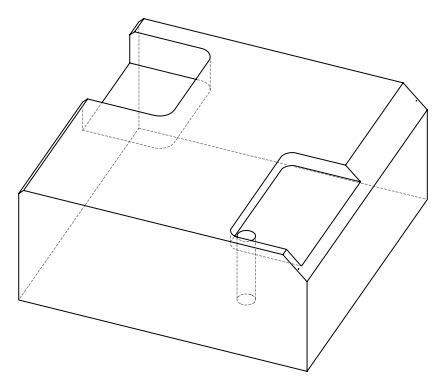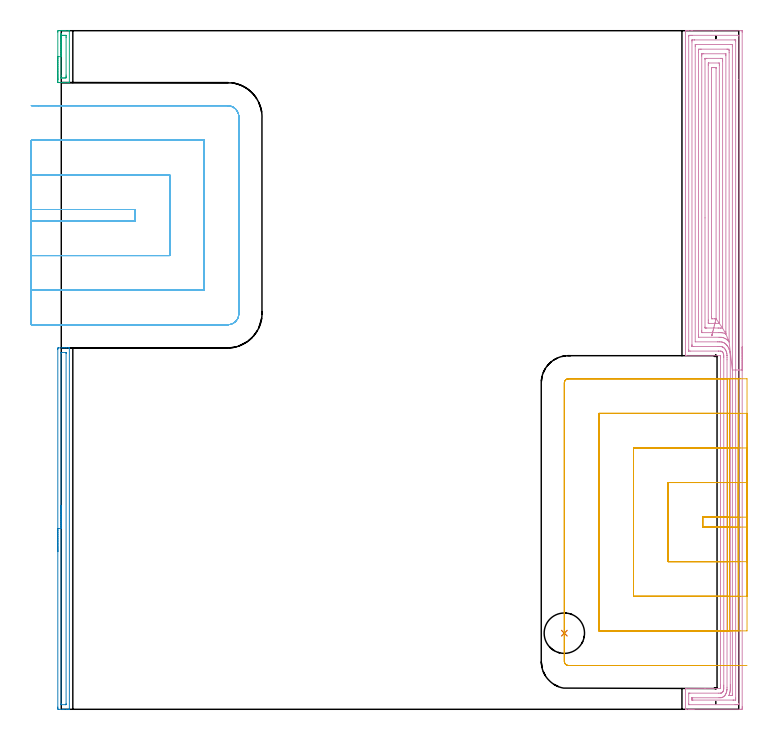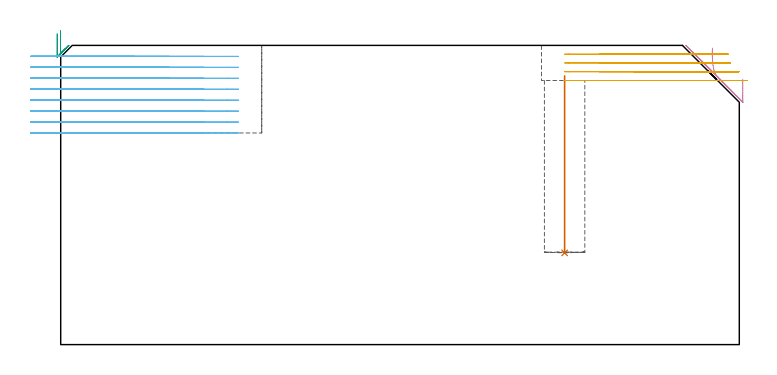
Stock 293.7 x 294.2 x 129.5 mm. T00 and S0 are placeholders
(PLAN: 6 operations, 2 tool changes, 45 min)
(1 INDEXABLE_INSERT_DRILL_BLIND_HOLE_FROM_SOLID | STEP1POCKET | NXT0302_006 | 0.31 min | 21527 mm3)
(2 AREA_MILL | FG_CHAMFER_SURFACE | UGT0205_001 | 2.69 min | 2002 mm3)
(3 AREA_MILL_1 | FG_CHAMFER_SURFACE_1 | UGT0205_001 | 0.54 min | 324 mm3)
(4 AREA_MILL_2 | FG_CHAMFER_SURFACE_2 | UGT0205_001 | 16 min | 86034 mm3)
(5 MILL_SLOT | SLOT_PARTIAL_RECTANGULAR | UGT0201_094 | Follow Part, ap 5, ae 75% | 8.43 min | 148892 mm3)
(6 MILL_SLOT_1 | SLOT_PARTIAL_RECTANGULAR_1 | UGT0201_094 | Follow Part, ap 5, ae 75% | 17 min | 375526 mm3)
(TOOL NXT0302_006 | Index. Insert Drill 17.5mm [880-D1750L25-05] | D17.5 PA176 FL88 Z2)
(TOOL UGT0205_001 | Chamfer Mill 20 x 3 x 45 deg. | D20 FL50 Z2)
(TOOL UGT0201_094 | End mill 20 mm | D20 FL38 Z4)
(OP 1 INDEXABLE_INSERT_DRILL_BLIND_HOLE_FROM_SOLID)
G17 G21 G94 G90
T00 M6
G54
G17 G0 G90 X218.1 Y33. S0 M3
G43 Z139.5 H1
G94 G81 G98 Z39.7 F250. R116.3
G80
M5
M2
(OP 2 AREA_MILL)
G17 G21 G94 G90
T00 M6
G54
G17 G0 G90 X-1.5 Y68.35 S1061 M3
G43 Z139.5 H0
Z134.5
G94 G1 Y68.388 Z133.628 F250.
Y68.502 Z132.763
Y68.691 Z131.912
Y68.953 Z131.08
Y69.287 Z130.274
Y69.69 Z129.5
Y70.158 Z128.764
Y70.69 Z128.072
Y71.279 Z127.429
Y71.922 Z126.84
Y72.614 Z126.308
Y73.35 Z125.84
Y74.124 Z125.437
Y74.93 Z125.103
Y75.762 Z124.841
Y76.613 Z124.652
Y77.478 Z124.538
Y78.35 Z124.5
Y156.081
X-1.498 Y156.406
X-1.493 Y156.69 Z124.503
X-1.18 Y156.7 Z124.816
X0.564 Z126.558
X1.099 Z127.096
X1.436 Z127.432
X1.971 Z127.967
X2.308 Z128.303
X2.983 Z128.982
X3.253 Z129.252
X3.378 Y156.698 Z129.37
X3.497 Y156.69 Z129.488
X3.5 Y156.527 Z129.5
Y0.173
X3.497 Y0.01 Z129.488
X3.378 Y0.002 Z129.37
X3.253 Y0. Z129.252
X2.982 Z128.982
X2.308 Z128.303
X1.099 Z127.096
X0.564 Z126.558
X-1.07 Z124.926
X-1.18 Y0.002 Z124.816
X-1.493 Y0.01 Z124.503
X-1.498 Y0.294 Z124.5
X-1.5 Y0.619
Y0.947
Y78.35
X-0.086 Z125.914
Y154.294
X-0.084 Y154.626 Z125.916
X-0.082 Y154.667 Z125.918
X-0.08 Y154.682 Z125.92
X-0.069 Y154.69 Z125.931
X0.035 Y154.696 Z126.035
X0.168 Y154.699 Z126.168
X1.913 Z127.913
X2.046 Y154.693 Z128.046
X2.071 Y154.691 Z128.071
X2.079 Y154.646 Z128.079
X2.083 Y154.524 Z128.083
X2.085 Y154.294 Z128.085
X2.086 Y2.406 Z128.086
X2.084 Y2.074 Z128.084
X2.082 Y2.033 Z128.082
X2.08 Y2.018 Z128.08
X2.069 Y2.01 Z128.069
X1.965 Y2.004 Z127.965
X1.832 Y2.001 Z127.832
X0.087 Z126.087
X-0.046 Y2.007 Z125.954
X-0.071 Y2.009 Z125.929
X-0.079 Y2.054 Z125.921
X-0.083 Y2.176 Z125.917
X-0.085 Y2.406 Z125.915
X-0.086 Y78.35 Z125.914
Y79.222 Z125.952
Y80.086 Z126.066
Y80.938 Z126.255
Y81.77 Z126.517
Y82.576 Z126.851
Y83.35 Z127.254
Y84.086 Z127.723
Y84.778 Z128.254
Y85.421 Z128.843
Y86.01 Z129.486
Y86.542 Z130.178
Y87.01 Z130.914
Y87.413 Z131.688
Y87.747 Z132.494
Y88.009 Z133.326
Y88.198 Z134.178
Y88.312 Z135.043
Y88.35 Z135.914
G0 Z139.5
M5
M2
(OP 3 AREA_MILL_1)
G17 G21 G94 G90
T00 M6
G54
G17 G0 G90 X-1.5 Y272.95 S1061 M3
G43 Z139.5 H0
Z134.5
G94 G1 Y272.988 Z133.628 F250.
Y273.102 Z132.763
Y273.291 Z131.912
Y273.553 Z131.08
Y273.887 Z130.274
Y274.29 Z129.5
Y274.758 Z128.764
Y275.29 Z128.072
Y275.879 Z127.429
Y276.522 Z126.839
Y277.214 Z126.308
Y277.95 Z125.84
Y278.724 Z125.437
Y279.53 Z125.103
Y280.362 Z124.841
Y281.214 Z124.652
Y282.078 Z124.538
Y282.95 Z124.5
Y293.629
X-1.497 Y293.953
X-1.492 Y294.19 Z124.503
X-1.18 Y294.2 Z124.815
X-0.867 Z125.128
X-0.308 Z125.686
X0.318 Z126.315
X0.564 Z126.561
X1.19 Z127.187
X1.436 Z127.432
X1.928 Z127.927
X3.32 Z129.318
X3.411 Y294.198 Z129.403
X3.497 Y294.19 Z129.489
X3.5 Y294.074 Z129.5
Y271.826
X3.497 Y271.71 Z129.489
X3.411 Y271.702 Z129.403
X3.32 Y271.7 Z129.318
X2.688 Z128.687
X1.928 Z127.927
X1.436 Z127.432
X1.19 Z127.187
X0.564 Z126.561
X0.318 Z126.315
X-0.308 Z125.686
X-0.867 Z125.128
X-1.07 Z124.925
X-1.18 Y271.702 Z124.815
X-1.492 Y271.71 Z124.503
X-1.497 Y271.947 Z124.5
X-1.5 Y272.271
Y272.597
Y282.95
X-0.086 Z125.914
Y290.96
X-0.085 Y291.622 Z125.915
X-0.083 Y291.85 Z125.917
X-0.079 Y292.172 Z125.921
X0.229 Y292.191 Z126.229
X0.564 Y292.196 Z126.564
X1.093 Y292.2 Z127.093
X1.436 Z127.436
X1.965 Y292.199 Z127.965
X2.054 Y292.196 Z128.054
X2.07 Y292.192 Z128.07
X2.079 Y292.187 Z128.079
X2.081 Y292.171 Z128.081
X2.084 Y292.078 Z128.084
X2.085 Y291.85 Z128.085
X2.086 Y291.187 Z128.086
Y274.94
X2.085 Y274.279 Z128.085
X2.083 Y274.05 Z128.083
X2.079 Y273.728 Z128.079
X1.77 Y273.709 Z127.77
X1.436 Y273.704 Z127.436
X0.907 Y273.7 Z126.907
X0.564 Z126.564
X0.035 Y273.701 Z126.035
X-0.054 Y273.704 Z125.946
X-0.07 Y273.708 Z125.93
X-0.079 Y273.713 Z125.921
X-0.081 Y273.729 Z125.919
X-0.084 Y273.822 Z125.916
X-0.085 Y274.05 Z125.915
X-0.086 Y274.714 Z125.914
Y282.95
Y283.822 Z125.952
Y284.686 Z126.066
Y285.538 Z126.255
Y286.37 Z126.517
Y287.176 Z126.851
Y287.95 Z127.254
Y288.686 Z127.723
Y289.378 Z128.254
Y290.021 Z128.843
Y290.61 Z129.486
Y291.142 Z130.178
Y291.61 Z130.914
Y292.013 Z131.688
Y292.347 Z132.494
Y292.609 Z133.326
Y292.798 Z134.178
Y292.912 Z135.043
Y292.95 Z135.914
G0 Z139.5
M5
M2
(OP 4 AREA_MILL_2)
G17 G21 G94 G90
T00 M6
G54
G17 G0 G90 X295.2 Y157.1 S1061 M3
G43 Z139.5 H0
Z114.9
G94 G1 Y157.062 Z114.028 F250.
Y156.948 Z113.164
Y156.759 Z112.312
Y156.497 Z111.48
Y156.163 Z110.674
Y155.76 Z109.9
Y155.292 Z109.164
Y154.76 Z108.472
Y154.171 Z107.829
Y153.528 Z107.24
Y152.836 Z106.709
Y152.1 Z106.24
Y151.326 Z105.837
Y150.52 Z105.503
Y149.688 Z105.241
Y148.836 Z105.052
Y147.972 Z104.938
Y147.1 Z104.9
Y1.077
X295.199 Y0.616 Z104.901
X295.195 Y0.189 Z104.903
X295.192 Y0.01 Z104.906
X294.775 Y0.005 Z105.323
X294.168 Y0. Z105.929
X274.271 Z125.824
X273.664 Z126.43
X273.118 Z126.979
X272.785 Z127.311
X272.238 Z127.858
X271.905 Z128.19
X270.922 Z129.177
X270.693 Z129.406
X270.607 Y0.01 Z129.493
X270.6 Y0.169 Z129.5
Y8.655
X270.606 Y8.99 Z129.492
X270.929 Y9. Z129.169
X278.942 Z121.158
X279.282 Z120.812
X285.797 Z114.297
Y9.024
Y9.548 Z114.296
X285.788 Y9.741 Z114.286
Y9.772
X285.794 Y9.826 Z114.294
X285.792 Y9.828 Z114.296
X285.793 Y9.829
X285.798 Y9.837
Y9.863 Z114.295
X285.797 Y9.926 Z114.293
X285.799 Y9.994 Z114.295
X285.8 Y10.433 Z114.3
Y152.013
X285.798 Y152.459 Z114.295
X285.8 Y152.49 Z114.3
Y153.3
X271.025 Z129.072
X270.671 Y153.303 Z129.426
X270.605 Y153.31 Z129.492
X270.6 Y153.352 Z129.5
Y294.031
X270.606 Y294.19 Z129.493
X270.923 Y294.2 Z129.177
X271.238 Z128.861
X271.905 Z128.19
X273.118 Z126.979
X273.664 Z126.43
X282.695 Z117.402
X294.775 Z105.323
X295.051 Y294.197 Z105.046
X295.192 Y294.19 Z104.906
X295.199 Y294.046 Z104.899
X295.2 Y293.584 Z104.9
Y147.1
X293.786 Z106.314
X293.785 Y2.514 Z106.315
X293.784 Y2.402 Z106.316
X293.779 Y2.021 Z106.321
X293.405 Y2.006 Z106.695
X293.015 Y2.002 Z107.085
X292.532 Y2. Z107.568
X292.136 Z107.964
X272.301 Z127.799
X272.1 Y2.001 Z128.
X272.069 Y2.004 Z128.031
X272.037 Y2.009 Z128.063
X272.021 Y2.014 Z128.079
X272.02 Y2.039 Z128.08
X272.015 Y2.29 Z128.085
Y6.757
X272.016 Y6.868 Z128.084
X272.019 Y6.965 Z128.081
X272.02 Y6.981 Z128.08
X272.093 Y6.99 Z128.007
X272.266 Y6.995 Z127.834
X272.525 Y6.999 Z127.575
X285.099 Y7.001 Z115.001
X285.839 Y7.01 Z114.261
X285.979 Y7.026 Z114.121
X286.149 Y7.072 Z113.951
X286.289 Y7.134 Z113.811
X286.477 Y7.255 Z113.623
X286.61 Y7.373 Z113.49
X286.706 Y7.477 Z113.394
X286.858 Y7.682 Z113.242
X286.889 Y7.73 Z113.211
X286.907 Y7.761 Z113.193
X286.997 Y7.953 Z113.103
X287.058 Y8.108 Z113.042
X287.136 Y8.373 Z112.964
X287.186 Y8.655 Z112.914
X287.206 Y8.922 Z112.894
X287.211 Y9.19 Z112.889
X287.213 Y9.548 Z112.887
X287.215 Y10.079 Z112.885
Y10.441
X287.214 Y152.459 Z112.886
X287.211 Y152.994 Z112.889
X287.207 Y153.352 Z112.893
X287.188 Y153.626 Z112.912
X287.125 Y153.975 Z112.975
X287.038 Y154.246 Z113.062
X286.984 Y154.374 Z113.116
X286.858 Y154.613 Z113.242
X286.739 Y154.782 Z113.361
X286.632 Y154.905 Z113.468
X286.514 Y155.015 Z113.586
X286.341 Y155.139 Z113.759
X286.093 Y155.246 Z114.007
X285.979 Y155.274 Z114.121
X285.83 Y155.29 Z114.27
X285.099 Y155.299 Z115.001
X284.94 Y155.3 Z115.16
X272.625 Y155.301 Z127.475
X272.048 Y155.31 Z128.052
X272.021 Y155.313 Z128.079
X272.019 Y155.346 Z128.081
X272.017 Y155.428 Z128.083
X272.015 Y155.592 Z128.085
X272.014 Y155.921 Z128.086
X272.015 Y291.686 Z128.085
X272.016 Y291.798 Z128.084
X272.021 Y292.179 Z128.079
X272.395 Y292.194 Z127.705
X272.785 Y292.198 Z127.315
X273.268 Y292.2 Z126.832
X273.664 Z126.436
X293.499 Z106.601
X293.7 Y292.199 Z106.4
X293.731 Y292.197 Z106.369
X293.763 Y292.191 Z106.337
X293.779 Y292.186 Z106.321
X293.78 Y292.161 Z106.32
X293.785 Y291.91 Z106.315
X293.786 Y273.026 Z106.314
Y147.1
X292.372 Z107.728
X292.371 Y4.843 Z107.729
X292.369 Y4.189 Z107.731
X292.367 Y4.069 Z107.733
X292.365 Y4.018 Z107.735
X292.313 Y4.009 Z107.787
X292.136 Y4.005 Z107.964
X291.442 Y4. Z108.658
X291.256 Z108.844
X273.849 Y4.001 Z126.251
X273.664 Y4.004 Z126.436
X273.479 Y4.009 Z126.621
X273.435 Y4.012 Z126.665
X273.433 Y4.046 Z126.667
X273.43 Y4.109 Z126.67
X273.429 Y4.189 Z126.671
Y4.428
Y4.668
X273.43 Y4.827 Z126.67
X273.433 Y4.954 Z126.667
X273.436 Y4.988 Z126.664
X273.441 Y4.991 Z126.659
X273.465 Y4.995 Z126.635
X273.664 Y4.999 Z126.436
X273.745 Y5. Z126.355
X285.179 Y5.001 Z114.921
X285.979 Y5.019 Z114.121
X286.037 Y5.023 Z114.063
X286.345 Y5.082 Z113.755
X286.715 Y5.227 Z113.385
X286.858 Y5.303 Z113.242
X287.11 Y5.467 Z112.99
X287.249 Y5.579 Z112.851
X287.395 Y5.709 Z112.705
X287.644 Y5.975 Z112.456
X287.686 Y6.028 Z112.414
X287.738 Y6.099 Z112.362
X287.954 Y6.424 Z112.146
X288.035 Y6.566 Z112.065
X288.185 Y6.868 Z111.915
X288.311 Y7.18 Z111.789
X288.482 Y7.761 Z111.618
X288.505 Y7.875 Z111.595
X288.568 Y8.232 Z111.532
X288.615 Y8.655 Z111.485
X288.617 Y8.683 Z111.483
X288.628 Y9.537 Z111.472
Y151.555
X288.629 Y152.447 Z111.471
X288.628 Y153.342 Z111.472
X288.627 Y153.352 Z111.473
X288.617 Y153.599 Z111.483
X288.536 Y154.246 Z111.564
X288.522 Y154.343 Z111.578
X288.474 Y154.569 Z111.626
X288.415 Y154.788 Z111.685
X288.304 Y155.139 Z111.796
X288.229 Y155.328 Z111.871
X288.039 Y155.726 Z112.061
X287.855 Y156.032 Z112.245
X287.738 Y156.199 Z112.362
X287.566 Y156.408 Z112.534
X287.403 Y156.581 Z112.697
X287.225 Y156.744 Z112.875
X286.983 Y156.925 Z113.117
X286.858 Y156.998 Z113.242
X286.709 Y157.076 Z113.391
X286.436 Y157.187 Z113.664
X286.26 Y157.235 Z113.84
X285.979 Y157.279 Z114.121
X285.616 Y157.293 Z114.484
X285.099 Y157.298 Z115.001
X284.73 Y157.3 Z115.37
X274.174 Z125.926
X273.664 Y157.304 Z126.436
X273.494 Y157.307 Z126.606
X273.439 Y157.31 Z126.661
X273.435 Y157.42 Z126.665
X273.431 Y157.579 Z126.669
X273.429 Y157.818 Z126.671
Y158.058
Y289.357
X273.431 Y290.011 Z126.669
X273.433 Y290.131 Z126.667
X273.435 Y290.182 Z126.665
X273.487 Y290.191 Z126.613
X273.664 Y290.195 Z126.436
X274.358 Y290.2 Z125.742
X274.544 Z125.556
X291.951 Y290.199 Z108.149
X292.136 Y290.197 Z107.964
X292.321 Y290.191 Z107.779
X292.365 Y290.188 Z107.735
X292.367 Y290.154 Z107.733
X292.37 Y290.091 Z107.73
X292.371 Y290.011 Z107.729
Y289.772
X292.372 Y147.1 Z107.728
X290.957 Z109.143
Y6.868
X290.955 Y6.281 Z109.145
X290.952 Y6.082 Z109.148
X290.951 Y6.019 Z109.149
X290.91 Y6.01 Z109.19
X290.352 Y6. Z109.748
X289.497 Z110.603
X289.472 Z110.628
X289.497 Y6.069 Z110.603
X289.692 Y6.67 Z110.408
X289.751 Y6.868 Z110.349
X289.828 Y7.147 Z110.272
X289.875 Y7.378 Z110.225
X289.943 Y7.761 Z110.157
X289.988 Y8.156 Z110.112
X290.024 Y8.655 Z110.076
X290.032 Y9.005 Z110.068
X290.039 Y9.548 Z110.061
X290.041 Y9.888 Z110.059
X290.042 Y10.441 Z110.058
X290.043 Y10.78 Z110.057
X290.042 Y152.459 Z110.058
X290.041 Y152.8 Z110.059
X290.035 Y153.352 Z110.065
X290.023 Y153.712 Z110.077
X289.969 Y154.246 Z110.131
X289.91 Y154.719 Z110.19
X289.83 Y155.139 Z110.27
X289.75 Y155.45 Z110.35
X289.613 Y155.914 Z110.487
X289.571 Y156.032 Z110.529
X289.497 Y156.22 Z110.603
X289.167 Y156.925 Z110.933
X288.963 Y157.275 Z111.137
X288.808 Y157.513 Z111.292
X288.617 Y157.776 Z111.483
X288.584 Y157.818 Z111.516
X288.345 Y158.095 Z111.755
X288.252 Y158.189 Z111.848
X288.16 Y158.283 Z111.94
X287.738 Y158.622 Z112.362
X287.62 Y158.712 Z112.48
X287.354 Y158.871 Z112.746
X287.128 Y158.978 Z112.972
X286.858 Y159.096 Z113.242
X286.625 Y159.172 Z113.475
X286.343 Y159.234 Z113.757
X285.979 Y159.279 Z114.121
X285.403 Y159.296 Z114.697
X285.099 Y159.298 Z115.001
X284.52 Y159.3 Z115.58
X274.843 Y159.301 Z125.257
Y287.332
X274.845 Y287.919 Z125.255
X274.848 Y288.118 Z125.252
X274.849 Y288.181 Z125.251
X274.89 Y288.19 Z125.21
X275.448 Y288.2 Z124.652
X290.401 Z109.699
X290.805 Y288.196 Z109.295
X290.906 Y288.193 Z109.194
X290.95 Y288.19 Z109.15
X290.952 Y288.156 Z109.148
X290.954 Y288.066 Z109.146
X290.957 Y287.636 Z109.143
Y287.332
Y147.1
X289.528 Y159.322 Z110.572
X289.497 Y159.354 Z110.603
X289.264 Y159.605 Z110.836
X288.946 Y159.934 Z111.154
X288.617 Y160.21 Z111.483
X288.25 Y160.498 Z111.85
X287.937 Y160.693 Z112.163
X287.738 Y160.799 Z112.362
X287.21 Y161.034 Z112.89
X286.858 Y161.145 Z113.242
X286.496 Y161.222 Z113.604
X286.09 Y161.278 Z114.01
X285.979 Y161.283 Z114.121
X285.19 Y161.299 Z114.91
X276.391 Y161.301 Z123.709
X276.303 Y161.306 Z123.797
X276.275 Y161.31 Z123.825
X276.263 Y161.319 Z123.837
X276.261 Y161.345 Z123.839
X276.258 Y161.391 Z123.842
X276.257 Y161.438 Z123.843
Y162.284
Y284.699
X276.259 Y285.545 Z123.841
X276.26 Y285.589 Z123.84
X276.303 Y286.19 Z123.797
X276.542 Y286.196 Z123.558
X277.183 Y286.199 Z122.917
X277.418 Y286.2 Z122.682
X288.617 Y286.199 Z111.483
X288.854 Z111.246
X289.497 Y286.19 Z110.603
X289.539 Y285.545 Z110.561
X289.541 Y285.501 Z110.559
X289.543 Y284.652 Z110.557
Y159.558
X289.541 Y159.511 Z110.559
X289.536 Y159.418 Z110.564
X289.528 Y159.322 Z110.572
X288.113 Y162.749 Z111.987
X287.547 Y162.975 Z112.553
X286.859 Y163.178 Z113.241
X286.38 Y163.245 Z113.72
X285.979 Y163.281 Z114.121
X285.87 Y163.288 Z114.23
X285.099 Y163.298 Z115.001
X284.979 Y163.299 Z115.121
X277.941 Y163.301 Z122.159
X277.71 Y163.308 Z122.39
X277.684 Y163.31 Z122.416
X277.678 Y163.322 Z122.422
X277.674 Y163.351 Z122.426
X277.673 Y163.381 Z122.427
X277.671 Y163.574 Z122.429
Y164.071
X277.672 Y283.262 Z122.428
X277.674 Y283.759 Z122.426
X277.677 Y284.15 Z122.423
X277.687 Y284.19 Z122.413
X277.737 Y284.193 Z122.363
X277.845 Y284.197 Z122.255
X278.062 Y284.199 Z122.038
X278.508 Y284.2 Z121.592
X287.883 Y284.199 Z112.217
X287.998 Y284.197 Z112.102
X288.075 Y284.194 Z112.025
X288.115 Y284.191 Z111.985
X288.122 Y284.155 Z111.978
X288.126 Y283.759 Z111.974
X288.128 Y283.363 Z111.972
Y163.674
X288.126 Y163.178 Z111.974
X288.123 Y162.786 Z111.977
X288.113 Y162.749 Z111.987
X286.709 Y165.225 Z113.391
X286.7 Y165.223 Z113.4
X286.596 Y165.23 Z113.504
X285.979 Y165.28 Z114.121
X285.657 Y165.29 Z114.443
X285.099 Y165.297 Z115.001
X284.769 Y165.299 Z115.331
X279.821 Y165.301 Z120.279
X279.488 Y165.302 Z120.612
X279.157 Y165.31 Z120.943
X279.092 Y165.328 Z121.008
X279.09 Y165.45 Z121.01
X279.086 Y165.71 Z121.014
X279.085 Y213.051 Z121.015
X279.086 Y281.827 Z121.014
X279.087 Y281.973 Z121.013
X279.09 Y282.158 Z121.01
X279.092 Y282.177 Z121.008
X279.107 Y282.19 Z120.993
X279.224 Y282.195 Z120.876
X279.374 Y282.198 Z120.726
X279.598 Y282.2 Z120.502
X279.821 Z120.279
X285.979 Z114.121
X286.636 Y282.198 Z113.464
X286.684 Y282.194 Z113.416
X286.697 Y282.191 Z113.403
X286.708 Y282.125 Z113.392
X286.71 Y281.973 Z113.39
X286.714 Y281.225 Z113.386
X286.715 Y281.079 Z113.385
X286.714 Y165.296 Z113.386
X286.713 Y165.25 Z113.387
X286.711 Y165.228 Z113.389
X286.709 Y165.225 Z113.391
X285.289 Y167.304 Z114.811
X285.269 Y167.301 Z114.831
X285.099 Y167.299 Z115.001
X281.039 Y167.3 Z119.061
X280.701 Y167.304 Z119.399
X280.588 Y167.307 Z119.512
X280.507 Y167.312 Z119.593
X280.504 Y167.439 Z119.596
X280.501 Y167.644 Z119.599
X280.5 Y167.848 Z119.6
Y168.741
Y279.293
X280.501 Y279.496 Z119.599
X280.507 Y280.186 Z119.593
X280.688 Y280.199 Z119.412
X280.701 Y280.2 Z119.399
X285.099 Y280.199 Z115.001
X285.293 Y280.186 Z114.807
X285.296 Y279.986 Z114.804
X285.3 Y279.293 Z114.8
Y279.089
Y167.439
X285.299 Y167.371 Z114.801
X285.296 Y167.317 Z114.804
X285.294 Y167.307 Z114.806
X285.289 Y167.304 Z114.811
X283.881 Y169.317 Z116.219
X283.851 Y169.31 Z116.249
X283.596 Y169.302 Z116.504
X283.468 Y169.3 Z116.632
X283.34 Z116.76
X282.332 Y169.301 Z117.768
X282.076 Y169.306 Z118.024
X281.92 Y169.312 Z118.18
X281.917 Y169.351 Z118.183
X281.915 Y169.43 Z118.185
X281.914 Y169.985 Z118.186
Y277.507
X281.915 Y278.061 Z118.185
X281.917 Y278.14 Z118.183
X281.92 Y278.181 Z118.18
X281.949 Y278.19 Z118.151
X282.119 Y278.196 Z117.981
X282.46 Y278.199 Z117.64
X282.657 Y278.2 Z117.443
X283.34 Z116.76
X283.537 Z116.563
X283.743 Y278.196 Z116.357
X283.846 Y278.19 Z116.254
X283.88 Y278.18 Z116.22
X283.882 Y278.152 Z116.218
X283.886 Y277.846 Z116.214
Y169.361
X283.883 Y169.327 Z116.217
X283.881 Y169.317 Z116.219
X283.673 Y168.506 Z116.466
X283.472 Y167.719 Z116.784
X283.279 Y166.962 Z117.172
X283.095 Y166.241 Z117.627
X282.921 Y165.561 Z118.144
X282.759 Y164.927 Z118.721
X282.61 Y164.344 Z119.353
X282.475 Y163.816 Z120.035
X282.356 Y163.349 Z120.761
X282.253 Y162.944 Z121.527
X282.166 Y162.606 Z122.327
X282.097 Y162.336 Z123.154
X282.046 Y162.137 Z124.002
X282.014 Y162.011 Z124.864
X282.001 Y161.958 Z125.735
X282.006 Y161.979 Z126.607
X282.03 Y162.073 Z127.474
X282.073 Y162.24 Z128.329
G0 Z139.5
M5
M2
(OP 5 MILL_SLOT)
G17 G21 G94 G90
T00 M6
G54
G17 G0 G90 X288.8 Y83.3 S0 M3
G43 Z139.5 H0
Z125.7
G94 G1 X285.8 F250.
X278.1 F500.
Y79.
X285.8
X288.8 F250.
Y98.3 F500.
X285.8 F250.
X263.1 F500.
Y64.
X285.8
X288.8 F250.
Y113.3 F500.
X285.8 F250.
X248.1 F500.
Y49.
X285.8
X288.8 F250.
Y128.3 F500.
X285.8 F250.
X233.1 F500.
Y34.
X285.8
X288.8 F250.
Y143.3 F500.
X285.8 F250.
X219.9 F500.
G3 X218.1 Y141.5 R1.8
G1 Y20.8
G3 X219.9 Y19. R1.8
G1 X285.8
X288.8 F250.
G0 X289.7 Y83.3 Z121.9
G1 X286.7
X278.1 F500.
Y79.
X286.7
X289.7 F250.
Y98.3 F500.
X286.7 F250.
X263.1 F500.
Y64.
X286.7
X289.7 F250.
X289.701 Y113.3 F500.
X286.701 F250.
X248.1 F500.
Y49.
X286.7
X289.7 F250.
X289.701 Y128.3 F500.
X286.701 F250.
X233.1 F500.
Y34.
X286.7
X289.7 F250.
X289.701 Y143.3 F500.
X286.701 F250.
X219.9 F500.
G3 X218.1 Y141.5 R1.8
G1 Y20.8
G3 X219.9 Y19. R1.8
G1 X286.7
X289.7 F250.
G0 Z139.5
X293.5 Y83.3
Z118.1
G1 X290.5
X278.1 F500.
Y79.
X290.5
X293.5 F250.
Y98.3 F500.
X290.5 F250.
X263.1 F500.
Y64.
X290.5
X293.5 F250.
Y113.3 F500.
X290.5 F250.
X248.1 F500.
Y49.
X290.5
X293.5 F250.
Y128.3 F500.
X290.5 F250.
X233.1 F500.
Y34.
X290.5
X293.5 F250.
Y143.3 F500.
X290.5 F250.
X219.9 F500.
G3 X218.1 Y141.5 R1.8
G1 Y20.8
G3 X219.9 Y19. R1.8
G1 X290.5
X293.5 F250.
G0 Z139.5
X297.299 Y83.3
Z114.3
G1 X294.299
X278.1 F500.
Y79.
X294.299
X297.299 F250.
Y98.3 F500.
X294.299 F250.
X263.1 F500.
Y64.
X294.299
X297.299 F250.
Y113.3 F500.
X294.299 F250.
X248.1 F500.
Y49.
X294.299
X297.299 F250.
Y128.3 F500.
X294.299 F250.
X233.1 F500.
Y34.
X294.299
X297.299 F250.
Y143.3 F500.
X294.299 F250.
X219.9 F500.
G3 X218.1 Y141.5 R1.8
G1 Y20.8
G3 X219.9 Y19. R1.8
G1 X294.299
X297.299 F250.
G0 Z139.5
M5
M2
(OP 6 MILL_SLOT_1)
G17 G21 G94 G90
T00 M6
G54
G17 G0 G90 X-13. Y211.7 S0 M3
G43 Z139.5 H0
Z124.762
G94 G1 X-10. F250.
X32. F500.
Y216.7
X-10.
X-13. F250.
Y196.7
X-10.
X47. F500.
Y231.7
X-10.
X-13. F250.
Y181.7
X-10.
X62. F500.
Y246.7
X-10.
X-13. F250.
Y166.7
X-10.
X72.1 F500.
G3 X77. Y171.6 R4.9
G1 Y256.8
G3 X72.1 Y261.7 R4.9
G1 X-10.
X-13. F250.
G0 Y211.7 Z120.025
G1 X-10.
X32. F500.
Y216.7
X-10.
X-13. F250.
Y196.7
X-10.
X47. F500.
Y231.7
X-10.
X-13. F250.
Y181.7
X-10.
X62. F500.
Y246.7
X-10.
X-13. F250.
Y166.7
X-10.
X72.1 F500.
G3 X77. Y171.6 R4.9
G1 Y256.8
G3 X72.1 Y261.7 R4.9
G1 X-10.
X-13. F250.
G0 Y211.7 Z115.287
G1 X-10.
X32. F500.
Y216.7
X-10.
X-13. F250.
Y196.7
X-10.
X47. F500.
Y231.7
X-10.
X-13. F250.
Y181.7
X-10.
X62. F500.
Y246.7
X-10.
X-13. F250.
Y166.7
X-10.
X72.1 F500.
G3 X77. Y171.6 R4.9
G1 Y256.8
G3 X72.1 Y261.7 R4.9
G1 X-10.
X-13. F250.
G0 Y211.7 Z110.55
G1 X-10.
X32. F500.
Y216.7
X-10.
X-13. F250.
Y196.7
X-10.
X47. F500.
Y231.7
X-10.
X-13. F250.
Y181.7
X-10.
X62. F500.
Y246.7
X-10.
X-13. F250.
Y166.7
X-10.
X72.1 F500.
G3 X77. Y171.6 R4.9
G1 Y256.8
G3 X72.1 Y261.7 R4.9
G1 X-10.
X-13. F250.
G0 Y211.7 Z105.812
G1 X-10.
X32. F500.
Y216.7
X-10.
X-13. F250.
Y196.7
X-10.
X47. F500.
Y231.7
X-10.
X-13. F250.
Y181.7
X-10.
X62. F500.
Y246.7
X-10.
X-13. F250.
Y166.7
X-10.
X72.1 F500.
G3 X77. Y171.6 R4.9
G1 Y256.8
G3 X72.1 Y261.7 R4.9
G1 X-10.
X-13. F250.
G0 Y211.7 Z101.075
G1 X-10.
X32. F500.
Y216.7
X-10.
X-13. F250.
Y196.7
X-10.
X47. F500.
Y231.7
X-10.
X-13. F250.
Y181.7
X-10.
X62. F500.
Y246.7
X-10.
X-13. F250.
Y166.7
X-10.
X72.1 F500.
G3 X77. Y171.6 R4.9
G1 Y256.8
G3 X72.1 Y261.7 R4.9
G1 X-10.
X-13. F250.
G0 Y211.7 Z96.337
G1 X-10.
X32. F500.
Y216.7
X-10.
X-13. F250.
Y196.7
X-10.
X47. F500.
Y231.7
X-10.
X-13. F250.
Y181.7
X-10.
X62. F500.
Y246.7
X-10.
X-13. F250.
Y166.7
X-10.
X72.1 F500.
G3 X77. Y171.6 R4.9
G1 Y256.8
G3 X72.1 Y261.7 R4.9
G1 X-10.
X-13. F250.
G0 Y211.7 Z91.6
G1 X-10.
X32. F500.
Y216.7
X-10.
X-13. F250.
Y196.7
X-10.
X47. F500.
Y231.7
X-10.
X-13. F250.
Y181.7
X-10.
X62. F500.
Y246.7
X-10.
X-13. F250.
Y166.7
X-10.
X72.1 F500.
G3 X77. Y171.6 R4.9
G1 Y256.8
G3 X72.1 Y261.7 R4.9
G1 X-10.
X-13. F250.
G0 Z139.5
M5
M2
